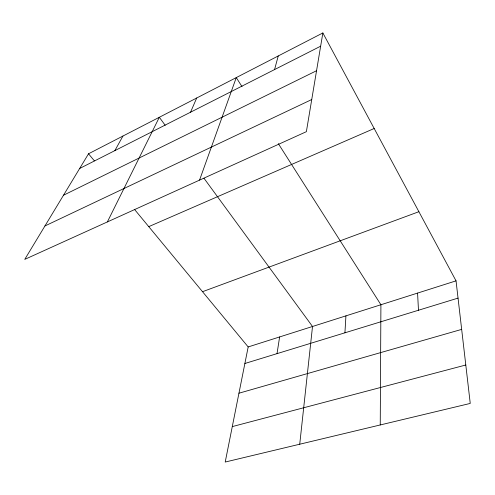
<?xml version="1.0" encoding="UTF-8"?>
<svg xmlns="http://www.w3.org/2000/svg" width="495" height="495" viewBox="0 0 495 495"><rect width="100%" height="100%" fill="white"/><g stroke="black" fill="none" stroke-linecap="round" stroke-linejoin="round"><path stroke-width="0.74" d="M380.24 424.957L380.915 304.741L278.314 143.63M344.928 332.807L345.931 315.866M299.729 444.219L312.518 326.483L203.965 178.237M277.021 353.64L279.626 336.946M322.858 32.955L306.374 131.676L24.75 259.392L88.531 153.784L322.858 32.955L456.043 280.857L470.25 403.425L225.213 462.045L248.181 346.939L134.492 209.391M274.558 69.578L278.246 55.954M199.547 180.118L236.27 77.604L242.024 86.644M190.556 112.204L196.694 98.01M107.372 221.921L159.328 117.278L165.188 125.284M114.877 150.604L122.939 136.038M79.664 168.473L320.642 46.196M63.49 195.24L316.546 70.729M44.934 225.968L311.739 99.532M148.748 226.642L374.189 128.496M202.517 291.697L418.894 211.705M248.181 346.939L456.043 280.857M244.876 363.497L458.042 298.108M238.943 393.216L461.668 329.385M232.285 426.597L465.795 365.007M88.531 153.784L94.384 160.863M417.576 293.083L418.479 310.247"/></g></svg>
